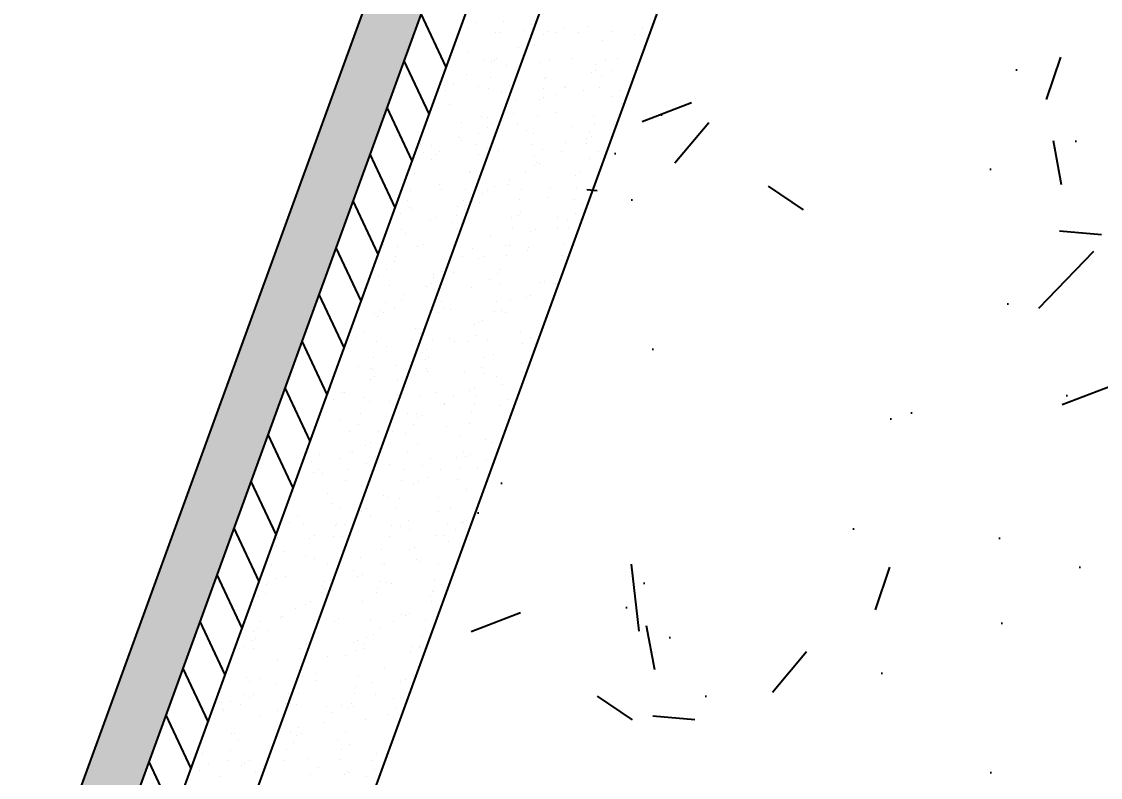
# Model space of a CAD drawing. Header units: millimetres. Extents: x 521005098 to 521837086, y 174609906 to 175681253.
# Drawn here: x 521826085.3 to 521826475, y 175362648 to 175362920.9 of the extents above; entities that cross this region are included whole.
import ezdxf

# ---------------------------------------------------------------- set-up
doc = ezdxf.new("R2010")
doc.units = ezdxf.units.MM
doc.header["$LTSCALE"] = 200
doc.layers.add('GT detail', color=3, linetype='Continuous')
doc.styles.add('GT1TO20', font='romans.shx', dxfattribs={"width": 0.95, "height": 40})

msp = doc.modelspace()

# ---------------------------------------------------------------- hatches: boundary and pattern name
at = {"layer": 'GT detail'}
h = msp.add_hatch(dxfattribs=at)
h.set_pattern_fill('AR-CONC', color=8, style=0)
h.set_pattern_definition([(50, (0, 0), (182.184668996, -15.93908554), [19.05, -209.55]), (355, (0, 0), (-35.242825976, 191.05664288), [15.24, -167.64]), (100.451, (15.18, -1.33), (146.942501666, 175.11668782), [16.19, -178.09]), (46.1842, (0, 50.8), (271.07904089, -42.04232793), [28.575, -314.325]), (96.6356, (22.6, 47.3), (237.40423447, 247.42555589), [24.285, -267.135]), (351.184, (0, 50.8), (237.40460581, 247.42511786), [22.86, -251.46]), (21, (25.4, 38.1), (151.614879835, -102.265518517), [19.05, -209.55]), (326, (25.4, 38.1), (61.80202835, 184.18796612), [15.24, -167.64]), (71.4514, (38.03, 29.58), (213.41649077, 81.922857716), [16.19, -178.09]), (37.5, (0, 0), (3.0886032506, 84.555038873), [0, -165.608, 0, -170.18, 0, -168.275]), (7.5, (0, 0), (66.81966251, 100.180574818), [0, -97.028, 0, -161.798, 0, -64.135]), (327.5, (-56.64, 0), (135.590595167, -5.728743993), [0, -63.5, 0, -198.12, 0, -262.89]), (317.5, (-82.04, 0), (148.129181386, 25.426491033), [0, -82.55, 0, -131.572, 0, -186.69])])
h.paths.add_polyline_path([(521825707.71703, 175361255.59341), (521826357.5553, 175363041.00939), (521826498.50919, 175362989.70637), (521826584.01423, 175363224.62952), (521826443.06033, 175363275.93255), (521826393.07008, 175363240.91862), (521826666.6862, 175363992.67272), (521826682.47443, 175363933.71738), (521826823.42833, 175363882.41436), (521826875.56902, 175364025.66972), (521826968.70061, 175363989.16624), (521825942.64018, 175361170.08837)])
h = msp.add_hatch(dxfattribs=at)
h.set_pattern_fill('ANGLE', color=8, scale=2, style=0)
h.set_pattern_definition([(70, (-1581.22, 575.517), (-13.12750591238, 4.77802140226), [10.16, -3.81]), (160, (-1581.22, 575.517), (-4.77802140226, -13.12750591238), [10.16, -3.81])])
h.paths.add_polyline_path([(521825613.74776, 175361289.79542), (521825632.54162, 175361282.95502), (521826308.40661, 175363139.87884), (521826397.04104, 175363107.61854), (521826403.88144, 175363126.41239), (521826296.45316, 175363165.51309)])

# ---------------------------------------------------------------- linework, layer by layer
for p, q in [((521825613.74776, 175361289.79542), (521826296.45316, 175363165.51309)), ((521825632.54162, 175361282.95502), (521826308.40661, 175363139.87884)), ((521825646.63701, 175361277.82472), (521826320.97094, 175363130.54196)), ((521825670.12932, 175361269.27422), (521826339.5116, 175363108.38691)), ((521825707.71703, 175361255.59341), (521826357.5553, 175363041.00939))]:
    msp.add_line(p, q, dxfattribs=at)
at = {"layer": 'GT detail', "color": 8}
for p, q in [((521826238.65902, 175362904.39182), (521826229.69393, 175362923.61752)), ((521826249.56662, 175362920.69844), (521826249.56662, 175362920.69844)), ((521826259.21733, 175362920.77026), (521826259.21733, 175362920.77026)), ((521826246.54395, 175362918.37906), (521826246.54395, 175362918.37906)), ((521826256.5643, 175362916.83403), (521826256.5643, 175362916.83403)), ((521826258.35146, 175362916.86459), (521826258.35146, 175362916.86459)), ((521826266.57929, 175362917.63587), (521826266.57929, 175362917.63587)), ((521826269.60197, 175362919.95525), (521826269.60197, 175362919.95525)), ((521826273.81454, 175362916.37258), (521826273.81454, 175362916.37258)), ((521826275.5043, 175362917.25221), (521826275.5043, 175362917.25221)), ((521826278.42471, 175362917.03503), (521826278.42471, 175362917.03503)), ((521826281.00363, 175362918.73913), (521826281.00363, 175362918.73913)), ((521826286.61464, 175362916.89267), (521826286.61464, 175362916.89267)), ((521826289.63731, 175362919.21206), (521826289.63731, 175362919.21206)), ((521826298.49795, 175362917.20546), (521826298.49795, 175362917.20546)), ((521826306.64998, 175362916.14948), (521826306.64998, 175362916.14948)), ((521826309.67266, 175362918.46886), (521826309.67266, 175362918.46886)), ((521826270.52541, 175362912.26341), (521826270.52541, 175362912.26341)), ((521826294.96474, 175362914.16852), (521826294.96474, 175362914.16852)), ((521826246.32668, 175362909.59524), (521826246.32668, 175362909.59524)), ((521826264.68986, 175362911.62257), (521826264.68986, 175362911.62257)), ((521826308.92586, 175362909.5979), (521826308.92586, 175362909.5979)), ((521826309.84471, 175362912.12293), (521826309.84471, 175362912.12293)), ((521826232.51616, 175362887.51446), (521826223.55107, 175362906.74015)), ((521826252.37271, 175362906.73478), (521826252.37271, 175362906.73478)), ((521826255.02446, 175362906.59108), (521826255.02446, 175362906.59108)), ((521826256.09196, 175362906.67265), (521826256.09196, 175362906.67265)), ((521826256.71422, 175362907.47071), (521826256.71422, 175362907.47071)), ((521826260.28779, 175362905.02463), (521826260.28779, 175362905.02463)), ((521826272.40806, 175362905.99158), (521826272.40806, 175362905.99158)), ((521826276.16521, 175362906.84308), (521826276.16521, 175362906.84308)), ((521826284.48653, 175362907.6928), (521826284.48653, 175362907.6928)), ((521826292.4434, 175362905.24839), (521826292.4434, 175362905.24839)), ((521826296.23845, 175362907.01352), (521826296.23845, 175362907.01352)), ((521826300.72003, 175362907.37292), (521826300.72003, 175362907.37292)), ((521826245.89978, 175362901.84107), (521826245.89978, 175362901.84107)), ((521826254.73956, 175362900.57236), (521826254.73956, 175362900.57236)), ((521826274.81281, 175362900.74279), (521826274.81281, 175362900.74279)), ((521826291.05463, 175362902.34143), (521826291.05463, 175362902.34143)), ((521826292.74438, 175362903.22106), (521826292.74438, 175362903.22106)), ((521826294.88605, 175362900.91323), (521826294.88605, 175362900.91323)), ((521826298.44764, 175362903.12218), (521826298.44764, 175362903.12218)), ((521826236.23438, 175362896.80958), (521826236.23438, 175362896.80958)), ((521826237.92413, 175362897.68921), (521826237.92413, 175362897.68921)), ((521826241.49108, 175362898.38501), (521826241.49108, 175362898.38501)), ((521826250.22202, 175362897.24079), (521826250.22202, 175362897.24079)), ((521826253.8737, 175362896.66669), (521826253.8737, 175362896.66669)), ((521826261.52642, 175362897.64181), (521826261.52642, 175362897.64181)), ((521826273.94694, 175362896.83712), (521826273.94694, 175362896.83712)), ((521826274.2489, 175362900.45401), (521826274.2489, 175362900.45401)), ((521826281.56177, 175362896.89862), (521826281.56177, 175362896.89862)), ((521826281.92995, 175362897.59142), (521826281.92995, 175362897.59142)), ((521826294.02018, 175362897.00756), (521826294.02018, 175362897.00756)), ((521826238.4684, 175362896.06562), (521826238.4684, 175362896.06562)), ((521826258.50375, 175362895.32243), (521826258.50375, 175362895.32243)), ((521826273.9543, 175362893.43957), (521826273.9543, 175362893.43957)), ((521826278.53909, 175362894.57924), (521826278.53909, 175362894.57924)), ((521826288.21002, 175362895.8834), (521826288.21002, 175362895.8834)), ((521826298.57444, 175362893.83604), (521826298.57444, 175362893.83604)), ((521826301.59711, 175362896.15543), (521826301.59711, 175362896.15543)), ((521826226.3733, 175362870.6371), (521826217.40822, 175362889.86279)), ((521826239.7438, 175362890.76508), (521826239.7438, 175362890.76508)), ((521826264.18313, 175362892.67018), (521826264.18313, 175362892.67018)), ((521826272.26454, 175362892.55993), (521826272.26454, 175362892.55993)), ((521826302.17113, 175362891.31278), (521826302.17113, 175362891.31278)), ((521826251.6142, 175362886.47474), (521826251.6142, 175362886.47474)), ((521826253.70491, 175362886.19446), (521826253.70491, 175362886.19446)), ((521826263.13986, 175362887.80993), (521826263.13986, 175362887.80993)), ((521826271.68744, 175362886.64518), (521826271.68744, 175362886.64518)), ((521826278.14425, 175362888.09956), (521826278.14425, 175362888.09956)), ((521826291.76069, 175362886.81561), (521826291.76069, 175362886.81561)), ((521826244.29717, 175362884.42134), (521826244.29717, 175362884.42134)), ((521826253.47446, 175362882.77844), (521826253.47446, 175362882.77844)), ((521826255.16422, 175362883.65807), (521826255.16422, 175362883.65807)), ((521826264.33251, 175362883.67815), (521826264.33251, 175362883.67815)), ((521826267.66603, 175362881.62385), (521826267.66603, 175362881.62385)), ((521826284.36786, 175362882.93495), (521826284.36786, 175362882.93495)), ((521826292.10536, 175362883.52895), (521826292.10536, 175362883.52895)), ((521826299.17003, 175362883.56028), (521826299.17003, 175362883.56028)), ((521826230.18855, 175362880.20402), (521826230.18855, 175362880.20402)), ((521826243.46729, 175362878.95567), (521826243.46729, 175362878.95567)), ((521826244.34978, 175362878.02843), (521826244.34978, 175362878.02843)), ((521826250.26179, 175362880.37445), (521826250.26179, 175362880.37445)), ((521826270.33504, 175362880.54489), (521826270.33504, 175362880.54489)), ((521826289.50463, 175362878.52879), (521826289.50463, 175362878.52879)), ((521826290.40828, 175362880.71532), (521826290.40828, 175362880.71532)), ((521826291.19438, 175362879.40842), (521826291.19438, 175362879.40842)), ((521826229.32268, 175362876.29835), (521826229.32268, 175362876.29835)), ((521826230.39286, 175362873.75219), (521826230.39286, 175362873.75219)), ((521826233.41553, 175362876.07157), (521826233.41553, 175362876.07157)), ((521826236.37413, 175362873.87657), (521826236.37413, 175362873.87657)), ((521826249.39593, 175362876.46878), (521826249.39593, 175362876.46878)), ((521826253.45088, 175362875.32837), (521826253.45088, 175362875.32837)), ((521826257.4284, 175362874.38506), (521826257.4284, 175362874.38506)), ((521826269.46917, 175362876.63922), (521826269.46917, 175362876.63922)), ((521826273.48622, 175362874.58518), (521826273.48622, 175362874.58518)), ((521826280.37995, 175362873.77878), (521826280.37995, 175362873.77878)), ((521826281.62714, 175362877.05323), (521826281.62714, 175362877.05323)), ((521826289.54242, 175362876.80965), (521826289.54242, 175362876.80965)), ((521826293.52157, 175362873.84199), (521826293.52157, 175362873.84199)), ((521826220.23045, 175362853.75974), (521826211.26536, 175362872.98543)), ((521826233.40152, 175362871.17184), (521826233.40152, 175362871.17184)), ((521826234.68438, 175362872.99694), (521826234.68438, 175362872.99694)), ((521826250.4282, 175362873.00899), (521826250.4282, 175362873.00899)), ((521826270.46355, 175362872.2658), (521826270.46355, 175362872.2658)), ((521826271.38952, 175362869.81445), (521826271.38952, 175362869.81445)), ((521826272.4043, 175362869.62693), (521826272.4043, 175362869.62693)), ((521826290.49889, 175362871.52261), (521826290.49889, 175362871.52261)), ((521826295.58825, 175362872.48262), (521826295.58825, 175362872.48262)), ((521826225.5597, 175362868.24693), (521826225.5597, 175362868.24693)), ((521826227.06318, 175362866.1064), (521826227.06318, 175362866.1064)), ((521826247.13643, 175362866.27684), (521826247.13643, 175362866.27684)), ((521826247.36263, 175362866.60123), (521826247.36263, 175362866.60123)), ((521826267.20967, 175362866.44727), (521826267.20967, 175362866.44727)), ((521826270.71454, 175362868.74729), (521826270.71454, 175362868.74729)), ((521826287.28292, 175362866.61771), (521826287.28292, 175362866.61771)), ((521826236.22162, 175362862.1079), (521826236.22162, 175362862.1079)), ((521826261.32375, 175362862.03061), (521826261.32375, 175362862.03061)), ((521826261.58986, 175362863.99729), (521826261.58986, 175362863.99729)), ((521826285.35063, 175362865.24383), (521826285.35063, 175362865.24383)), ((521826225.71078, 175362860.00611), (521826225.71078, 175362860.00611)), ((521826236.88442, 175362860.12551), (521826236.88442, 175362860.12551)), ((521826245.78403, 175362860.17655), (521826245.78403, 175362860.17655)), ((521826251.92446, 175362858.9658), (521826251.92446, 175362858.9658)), ((521826253.61422, 175362859.84543), (521826253.61422, 175362859.84543)), ((521826256.25697, 175362861.36471), (521826256.25697, 175362861.36471)), ((521826265.85727, 175362860.34698), (521826265.85727, 175362860.34698)), ((521826276.29231, 175362860.62152), (521826276.29231, 175362860.62152)), ((521826285.93052, 175362860.51742), (521826285.93052, 175362860.51742)), ((521826214.08759, 175362836.88238), (521826205.1225, 175362856.10807)), ((521826224.84492, 175362856.10044), (521826224.84492, 175362856.10044)), ((521826242.79978, 175362854.21579), (521826242.79978, 175362854.21579)), ((521826244.91816, 175362856.27088), (521826244.91816, 175362856.27088)), ((521826250.84553, 175362855.55489), (521826250.84553, 175362855.55489)), ((521826264.9914, 175362856.44131), (521826264.9914, 175362856.44131)), ((521826275.28486, 175362857.46), (521826275.28486, 175362857.46)), ((521826285.06465, 175362856.61175), (521826285.06465, 175362856.61175)), ((521826287.95463, 175362854.71615), (521826287.95463, 175362854.71615)), ((521826289.64438, 175362855.59578), (521826289.64438, 175362855.59578)), ((521826222.31731, 175362851.43875), (521826222.31731, 175362851.43875)), ((521826225.33999, 175362853.75813), (521826225.33999, 175362853.75813)), ((521826226.64679, 175362852.88672), (521826226.64679, 175362852.88672)), ((521826234.82413, 175362850.06393), (521826234.82413, 175362850.06393)), ((521826242.35266, 175362850.69556), (521826242.35266, 175362850.69556)), ((521826245.37533, 175362853.01494), (521826245.37533, 175362853.01494)), ((521826262.388, 175362849.95236), (521826262.388, 175362849.95236)), ((521826264.80664, 175362850.98428), (521826264.80664, 175362850.98428)), ((521826265.41068, 175362852.27174), (521826265.41068, 175362852.27174)), ((521826278.82995, 175362849.96614), (521826278.82995, 175362849.96614)), ((521826285.44602, 175362851.52855), (521826285.44602, 175362851.52855)), ((521826233.13438, 175362849.1843), (521826233.13438, 175362849.1843)), ((521826240.60791, 175362848.31611), (521826240.60791, 175362848.31611)), ((521826242.65866, 175362846.07893), (521826242.65866, 175362846.07893)), ((521826262.7319, 175362846.24937), (521826262.7319, 175362846.24937)), ((521826278.76775, 175362846.41367), (521826278.76775, 175362846.41367)), ((521826282.42335, 175362849.20917), (521826282.42335, 175362849.20917)), ((521826282.80515, 175362846.4198), (521826282.80515, 175362846.4198)), ((521826222.58542, 175362845.9085), (521826222.58542, 175362845.9085)), ((521826224.0097, 175362844.43429), (521826224.0097, 175362844.43429)), ((521826254.56902, 175362843.74549), (521826254.56902, 175362843.74549)), ((521826269.16455, 175362844.93465), (521826269.16455, 175362844.93465)), ((521826270.8543, 175362845.81429), (521826270.8543, 175362845.81429)), ((521826207.94473, 175362820.00502), (521826198.97965, 175362839.23071)), ((521826216.03405, 175362840.28243), (521826216.03405, 175362840.28243)), ((521826221.23301, 175362839.80821), (521826221.23301, 175362839.80821)), ((521826228.14608, 175362839.79447), (521826228.14608, 175362839.79447)), ((521826230.54213, 175362840.53227), (521826230.54213, 175362840.53227)), ((521826241.30626, 175362839.97864), (521826241.30626, 175362839.97864)), ((521826248.18142, 175362839.05127), (521826248.18142, 175362839.05127)), ((521826260.03987, 175362840.18465), (521826260.03987, 175362840.18465)), ((521826261.3795, 175362840.14908), (521826261.3795, 175362840.14908)), ((521826268.21677, 175362838.30808), (521826268.21677, 175362838.30808)), ((521826268.53013, 175362839.17488), (521826268.53013, 175362839.17488)), ((521826281.45275, 175362840.31951), (521826281.45275, 175362840.31951)), ((521826220.36715, 175362835.90254), (521826220.36715, 175362835.90254)), ((521826240.44039, 175362836.07297), (521826240.44039, 175362836.07297)), ((521826244.50325, 175362835.96166), (521826244.50325, 175362835.96166)), ((521826250.37446, 175362835.15316), (521826250.37446, 175362835.15316)), ((521826252.06422, 175362836.03279), (521826252.06422, 175362836.03279)), ((521826260.51364, 175362836.24341), (521826260.51364, 175362836.24341)), ((521826280.58688, 175362836.41384), (521826280.58688, 175362836.41384)), ((521826217.26445, 175362831.44469), (521826217.26445, 175362831.44469)), ((521826220.06392, 175362834.05656), (521826220.06392, 175362834.05656)), ((521826237.29979, 175362830.7015), (521826237.29979, 175362830.7015)), ((521826258.46436, 175362831.39104), (521826258.46436, 175362831.39104)), ((521826214.24177, 175362829.12531), (521826214.24177, 175362829.12531)), ((521826234.02503, 175362829.48594), (521826234.02503, 175362829.48594)), ((521826234.27711, 175362828.38212), (521826234.27711, 175362828.38212)), ((521826241.24978, 175362830.40315), (521826241.24978, 175362830.40315)), ((521826254.31246, 175362827.63893), (521826254.31246, 175362827.63893)), ((521826257.33513, 175362829.95831), (521826257.33513, 175362829.95831)), ((521826272.42547, 175362826.82043), (521826272.42547, 175362826.82043)), ((521826274.3478, 175362826.89573), (521826274.3478, 175362826.89573)), ((521826277.37048, 175362829.21511), (521826277.37048, 175362829.21511)), ((521826218.10765, 175362825.71059), (521826218.10765, 175362825.71059)), ((521826231.58438, 175362825.37166), (521826231.58438, 175362825.37166)), ((521826233.27414, 175362826.25129), (521826233.27414, 175362826.25129)), ((521826238.18089, 175362825.88103), (521826238.18089, 175362825.88103)), ((521826247.98614, 175362824.91533), (521826247.98614, 175362824.91533)), ((521826258.25414, 175362826.05146), (521826258.25414, 175362826.05146)), ((521826277.27995, 175362826.1535), (521826277.27995, 175362826.1535)), ((521826278.32738, 175362826.2219), (521826278.32738, 175362826.2219)), ((521826201.80188, 175362803.12766), (521826192.83679, 175362822.35335)), ((521826216.75525, 175362819.61031), (521826216.75525, 175362819.61031)), ((521826222.4597, 175362820.62165), (521826222.4597, 175362820.62165)), ((521826223.78741, 175362822.24716), (521826223.78741, 175362822.24716)), ((521826236.82849, 175362819.78074), (521826236.82849, 175362819.78074)), ((521826256.90174, 175362819.95117), (521826256.90174, 175362819.95117)), ((521826261.94726, 175362820.34471), (521826261.94726, 175362820.34471)), ((521826267.61455, 175362821.12201), (521826267.61455, 175362821.12201)), ((521826269.3043, 175362822.00164), (521826269.3043, 175362822.00164)), ((521826276.97498, 175362820.12161), (521826276.97498, 175362820.12161)), ((521826212.7943, 175362815.59016), (521826212.7943, 175362815.59016)), ((521826214.48405, 175362816.46979), (521826214.48405, 175362816.46979)), ((521826215.88938, 175362815.70463), (521826215.88938, 175362815.70463)), ((521826220.07054, 175362817.48103), (521826220.07054, 175362817.48103)), ((521826235.96262, 175362815.87507), (521826235.96262, 175362815.87507)), ((521826237.74852, 175362817.67654), (521826237.74852, 175362817.67654)), ((521826240.10588, 175362816.73783), (521826240.10588, 175362816.73783)), ((521826256.03587, 175362816.0455), (521826256.03587, 175362816.0455)), ((521826258.48987, 175362816.37201), (521826258.48987, 175362816.37201)), ((521826260.14122, 175362815.99464), (521826260.14122, 175362815.99464)), ((521826213.72164, 175362814.46332), (521826213.72164, 175362814.46332)), ((521826248.82446, 175362811.34052), (521826248.82446, 175362811.34052)), ((521826250.51422, 175362812.22015), (521826250.51422, 175362812.22015)), ((521826251.70963, 175362813.10593), (521826251.70963, 175362813.10593)), ((521826209.1889, 175362809.13126), (521826209.1889, 175362809.13126)), ((521826227.68275, 175362809.89271), (521826227.68275, 175362809.89271)), ((521826229.22425, 175362808.38806), (521826229.22425, 175362808.38806)), ((521826249.25959, 175362807.64487), (521826249.25959, 175362807.64487)), ((521826265.67075, 175362808.53531), (521826265.67075, 175362808.53531)), ((521826195.65902, 175362786.2503), (521826186.69393, 175362805.47599)), ((521826206.16622, 175362806.81188), (521826206.16622, 175362806.81188)), ((521826213.62988, 175362805.51269), (521826213.62988, 175362805.51269)), ((521826217.20453, 175362803.41699), (521826217.20453, 175362803.41699)), ((521826226.20157, 175362806.06868), (521826226.20157, 175362806.06868)), ((521826233.70312, 175362805.68312), (521826233.70312, 175362805.68312)), ((521826239.69978, 175362806.59051), (521826239.69978, 175362806.59051)), ((521826241.64386, 175362805.32209), (521826241.64386, 175362805.32209)), ((521826246.23691, 175362805.32549), (521826246.23691, 175362805.32549)), ((521826253.77637, 175362805.85356), (521826253.77637, 175362805.85356)), ((521826266.27226, 175362804.5823), (521826266.27226, 175362804.5823)), ((521826269.29493, 175362806.90168), (521826269.29493, 175362806.90168)), ((521826212.27748, 175362799.4124), (521826212.27748, 175362799.4124)), ((521826230.03438, 175362801.55902), (521826230.03438, 175362801.55902)), ((521826231.72414, 175362802.43865), (521826231.72414, 175362802.43865)), ((521826232.35072, 175362799.58283), (521826232.35072, 175362799.58283)), ((521826252.42397, 175362799.75327), (521826252.42397, 175362799.75327)), ((521826255.60498, 175362800.75148), (521826255.60498, 175362800.75148)), ((521826206.96691, 175362796.1782), (521826206.96691, 175362796.1782)), ((521826211.41161, 175362795.50673), (521826211.41161, 175362795.50673)), ((521826220.9097, 175362796.80901), (521826220.9097, 175362796.80901)), ((521826231.16564, 175362798.84638), (521826231.16564, 175362798.84638)), ((521826231.48486, 175362795.67716), (521826231.48486, 175362795.67716)), ((521826251.5581, 175362795.8476), (521826251.5581, 175362795.8476)), ((521826266.06455, 175362797.30937), (521826266.06455, 175362797.30937)), ((521826267.7543, 175362798.189), (521826267.7543, 175362798.189)), ((521826211.2443, 175362791.77752), (521826211.2443, 175362791.77752)), ((521826211.99499, 175362795.16759), (521826211.99499, 175362795.16759)), ((521826212.93405, 175362792.65715), (521826212.93405, 175362792.65715)), ((521826220.92802, 175362791.60759), (521826220.92802, 175362791.60759)), ((521826232.03034, 175362794.4244), (521826232.03034, 175362794.4244)), ((521826245.12676, 175362794.27576), (521826245.12676, 175362794.27576)), ((521826252.06568, 175362793.6812), (521826252.06568, 175362793.6812)), ((521826256.93987, 175362792.55936), (521826256.93987, 175362792.55936)), ((521826189.51616, 175362769.37294), (521826180.55107, 175362788.59863)), ((521826196.90114, 175362788.39437), (521826196.90114, 175362788.39437)), ((521826248.96422, 175362788.40751), (521826248.96422, 175362788.40751)), ((521826259.08787, 175362789.70515), (521826259.08787, 175362789.70515)), ((521826198.09068, 175362784.49844), (521826198.09068, 175362784.49844)), ((521826201.11336, 175362786.81782), (521826201.11336, 175362786.81782)), ((521826202.11962, 175362787.02751), (521826202.11962, 175362787.02751)), ((521826209.15211, 175362785.31478), (521826209.15211, 175362785.31478)), ((521826210.86225, 175362783.82375), (521826210.86225, 175362783.82375)), ((521826218.12603, 175362783.75525), (521826218.12603, 175362783.75525)), ((521826221.1487, 175362786.07463), (521826221.1487, 175362786.07463)), ((521826229.22536, 175362785.48522), (521826229.22536, 175362785.48522)), ((521826234.88913, 175362787.03698), (521826234.88913, 175362787.03698)), ((521826241.18405, 175362785.33143), (521826241.18405, 175362785.33143)), ((521826247.27446, 175362787.52787), (521826247.27446, 175362787.52787)), ((521826249.2986, 175362785.65565), (521826249.2986, 175362785.65565)), ((521826261.21939, 175362784.58824), (521826261.21939, 175362784.58824)), ((521826238.14978, 175362782.77787), (521826238.14978, 175362782.77787)), ((521826238.16137, 175362783.01205), (521826238.16137, 175362783.01205)), ((521826248.85025, 175362782.46636), (521826248.85025, 175362782.46636)), ((521826258.19671, 175362782.26886), (521826258.19671, 175362782.26886)), ((521826200.38403, 175362777.34804), (521826200.38403, 175362777.34804)), ((521826207.79971, 175362779.2145), (521826207.79971, 175362779.2145)), ((521826224.82336, 175362779.25314), (521826224.82336, 175362779.25314)), ((521826227.87296, 175362779.38493), (521826227.87296, 175362779.38493)), ((521826228.48438, 175362777.74638), (521826228.48438, 175362777.74638)), ((521826230.17414, 175362778.62601), (521826230.17414, 175362778.62601)), ((521826247.9462, 175362779.55536), (521826247.9462, 175362779.55536)), ((521826203.91945, 175362772.85415), (521826203.91945, 175362772.85415)), ((521826206.93384, 175362775.30882), (521826206.93384, 175362775.30882)), ((521826214.34515, 175362772.77742), (521826214.34515, 175362772.77742)), ((521826219.3597, 175362772.99637), (521826219.3597, 175362772.99637)), ((521826223.95479, 175362772.11096), (521826223.95479, 175362772.11096)), ((521826227.00709, 175362775.47926), (521826227.00709, 175362775.47926)), ((521826238.78448, 175362774.68253), (521826238.78448, 175362774.68253)), ((521826247.08033, 175362775.64969), (521826247.08033, 175362775.64969)), ((521826183.3733, 175362752.49558), (521826174.40822, 175362771.72127)), ((521826190.14641, 175362770.10925), (521826190.14641, 175362770.10925)), ((521826211.38405, 175362768.84451), (521826211.38405, 175362768.84451)), ((521826228.30626, 175362768.20681), (521826228.30626, 175362768.20681)), ((521826243.99014, 175362771.36777), (521826243.99014, 175362771.36777)), ((521826252.74559, 175362770.11191), (521826252.74559, 175362770.11191)), ((521826255.38987, 175362768.74672), (521826255.38987, 175362768.74672)), ((521826193.03781, 175362764.50438), (521826193.03781, 175362764.50438)), ((521826204.10752, 175362765.53864), (521826204.10752, 175362765.53864)), ((521826204.67434, 175362765.11688), (521826204.67434, 175362765.11688)), ((521826209.6943, 175362767.96488), (521826209.6943, 175362767.96488)), ((521826224.74759, 175362765.28731), (521826224.74759, 175362765.28731)), ((521826244.82083, 175362765.45775), (521826244.82083, 175362765.45775)), ((521826247.41422, 175362764.59487), (521826247.41422, 175362764.59487)), ((521826190.01514, 175362762.185), (521826190.01514, 175362762.185)), ((521826200.56962, 175362763.21487), (521826200.56962, 175362763.21487)), ((521826210.05048, 175362761.44181), (521826210.05048, 175362761.44181)), ((521826213.07316, 175362763.76119), (521826213.07316, 175362763.76119)), ((521826218.06863, 175362760.96802), (521826218.06863, 175362760.96802)), ((521826230.08583, 175362760.69861), (521826230.08583, 175362760.69861)), ((521826233.1085, 175362763.018), (521826233.1085, 175362763.018)), ((521826242.26737, 175362763.6362), (521826242.26737, 175362763.6362)), ((521826245.72446, 175362763.71523), (521826245.72446, 175362763.71523)), ((521826253.14385, 175362762.2748), (521826253.14385, 175362762.2748)), ((521826190.90422, 175362758.18338), (521826190.90422, 175362758.18338)), ((521826192.59397, 175362759.06301), (521826192.59397, 175362759.06301)), ((521826194.04175, 175362757.7548), (521826194.04175, 175362757.7548)), ((521826203.32194, 175362759.01659), (521826203.32194, 175362759.01659)), ((521826223.39519, 175362759.18703), (521826223.39519, 175362759.18703)), ((521826232.02975, 175362756.39741), (521826232.02975, 175362756.39741)), ((521826236.59978, 175362758.96523), (521826236.59978, 175362758.96523)), ((521826243.46843, 175362759.35746), (521826243.46843, 175362759.35746)), ((521826250.12117, 175362759.95542), (521826250.12117, 175362759.95542)), ((521826177.23045, 175362735.61822), (521826168.26536, 175362754.84391)), ((521826202.45608, 175362755.11092), (521826202.45608, 175362755.11092)), ((521826208.00286, 175362753.18419), (521826208.00286, 175362753.18419)), ((521826222.52932, 175362755.28135), (521826222.52932, 175362755.28135)), ((521826226.93438, 175362753.93374), (521826226.93438, 175362753.93374)), ((521826228.62414, 175362754.81337), (521826228.62414, 175362754.81337)), ((521826242.60257, 175362755.45179), (521826242.60257, 175362755.45179)), ((521826183.56353, 175362751.27909), (521826183.56353, 175362751.27909)), ((521826195.8439, 175362750.54072), (521826195.8439, 175362750.54072)), ((521826215.87925, 175362749.79752), (521826215.87925, 175362749.79752)), ((521826217.8097, 175362749.18373), (521826217.8097, 175362749.18373)), ((521826221.96398, 175362748.61357), (521826221.96398, 175362748.61357)), ((521826235.91459, 175362749.05433), (521826235.91459, 175362749.05433)), ((521826245.99086, 175362751.82679), (521826245.99086, 175362751.82679)), ((521826197.52465, 175362746.70847), (521826197.52465, 175362746.70847)), ((521826200.19658, 175362744.91897), (521826200.19658, 175362744.91897)), ((521826209.83405, 175362745.03187), (521826209.83405, 175362745.03187)), ((521826220.26982, 175362745.08941), (521826220.26982, 175362745.08941)), ((521826240.34307, 175362745.25984), (521826240.34307, 175362745.25984)), ((521826184.96227, 175362742.19095), (521826184.96227, 175362742.19095)), ((521826204.99761, 175362741.44775), (521826204.99761, 175362741.44775)), ((521826208.1443, 175362744.15224), (521826208.1443, 175362744.15224)), ((521826211.48576, 175362742.13786), (521826211.48576, 175362742.13786)), ((521826235.92509, 175362744.04296), (521826235.92509, 175362744.04296)), ((521826245.86422, 175362740.78223), (521826245.86422, 175362740.78223)), ((521826171.08759, 175362718.74085), (521826162.1225, 175362737.96655)), ((521826178.77093, 175362738.64825), (521826178.77093, 175362738.64825)), ((521826181.93959, 175362739.87156), (521826181.93959, 175362739.87156)), ((521826187.28702, 175362739.46969), (521826187.28702, 175362739.46969)), ((521826198.84418, 175362738.81869), (521826198.84418, 175362738.81869)), ((521826199.01962, 175362739.40223), (521826199.01962, 175362739.40223)), ((521826201.97494, 175362739.12837), (521826201.97494, 175362739.12837)), ((521826218.91742, 175362738.98912), (521826218.91742, 175362738.98912)), ((521826222.01028, 175362738.38518), (521826222.01028, 175362738.38518)), ((521826225.03296, 175362740.70456), (521826225.03296, 175362740.70456)), ((521826225.44687, 175362737.56724), (521826225.44687, 175362737.56724)), ((521826238.99067, 175362739.15956), (521826238.99067, 175362739.15956)), ((521826242.04563, 175362737.64198), (521826242.04563, 175362737.64198)), ((521826244.17447, 175362739.90259), (521826244.17447, 175362739.90259)), ((521826245.0683, 175362739.96136), (521826245.0683, 175362739.96136)), ((521826177.90506, 175362734.74258), (521826177.90506, 175362734.74258)), ((521826189.35422, 175362734.37074), (521826189.35422, 175362734.37074)), ((521826191.04397, 175362735.25037), (521826191.04397, 175362735.25037)), ((521826197.97831, 175362734.91301), (521826197.97831, 175362734.91301)), ((521826201.24814, 175362734.89907), (521826201.24814, 175362734.89907)), ((521826218.05155, 175362735.08345), (521826218.05155, 175362735.08345)), ((521826235.04978, 175362735.15259), (521826235.04978, 175362735.15259)), ((521826238.1248, 175362735.25388), (521826238.1248, 175362735.25388)), ((521826239.40799, 175362732.99663), (521826239.40799, 175362732.99663)), ((521826177.22125, 175362731.68585), (521826177.22125, 175362731.68585)), ((521826180.22954, 175362729.62073), (521826180.22954, 175362729.62073)), ((521826215.20925, 175362730.32846), (521826215.20925, 175362730.32846)), ((521826225.38438, 175362730.1211), (521826225.38438, 175362730.1211)), ((521826227.07414, 175362731.00073), (521826227.07414, 175362731.00073)), ((521826187.76836, 175362728.22728), (521826187.76836, 175362728.22728)), ((521826191.18237, 175362727.11524), (521826191.18237, 175362727.11524)), ((521826207.8037, 175362727.48409), (521826207.8037, 175362727.48409)), ((521826216.2597, 175362725.37109), (521826216.2597, 175362725.37109)), ((521826227.83905, 175362726.74089), (521826227.83905, 175362726.74089)), ((521826229.17036, 175362725.75784), (521826229.17036, 175362725.75784)), ((521826175.64556, 175362724.55063), (521826175.64556, 175362724.55063)), ((521826195.71881, 175362724.72107), (521826195.71881, 175362724.72107)), ((521826205.14348, 175362722.54462), (521826205.14348, 175362722.54462)), ((521826215.79205, 175362724.8915), (521826215.79205, 175362724.8915)), ((521826235.8653, 175362725.06194), (521826235.8653, 175362725.06194)), ((521826164.94473, 175362701.86349), (521826155.97965, 175362721.08919)), ((521826173.86405, 175362717.55813), (521826173.86405, 175362717.55813)), ((521826174.29316, 175362718.45035), (521826174.29316, 175362718.45035)), ((521826176.88672, 175362719.87751), (521826176.88672, 175362719.87751)), ((521826180.70415, 175362720.63952), (521826180.70415, 175362720.63952)), ((521826194.36641, 175362718.62078), (521826194.36641, 175362718.62078)), ((521826196.92207, 175362719.13431), (521826196.92207, 175362719.13431)), ((521826206.5943, 175362720.3396), (521826206.5943, 175362720.3396)), ((521826208.28406, 175362721.21923), (521826208.28406, 175362721.21923)), ((521826214.43965, 175362718.79122), (521826214.43965, 175362718.79122)), ((521826216.95741, 175362718.39112), (521826216.95741, 175362718.39112)), ((521826219.10459, 175362717.97401), (521826219.10459, 175362717.97401)), ((521826234.5129, 175362718.96165), (521826234.5129, 175362718.96165)), ((521826236.99276, 175362717.64793), (521826236.99276, 175362717.64793)), ((521826173.4273, 175362714.54467), (521826173.4273, 175362714.54467)), ((521826193.50054, 175362714.71511), (521826193.50054, 175362714.71511)), ((521826193.89939, 175362716.81493), (521826193.89939, 175362716.81493)), ((521826194.66526, 175362716.0689), (521826194.66526, 175362716.0689)), ((521826197.46962, 175362715.58959), (521826197.46962, 175362715.58959)), ((521826213.57379, 175362714.88554), (521826213.57379, 175362714.88554)), ((521826213.93474, 175362716.07174), (521826213.93474, 175362716.07174)), ((521826233.64703, 175362715.05598), (521826233.64703, 175362715.05598)), ((521826233.97008, 175362715.32855), (521826233.97008, 175362715.32855)), ((521826170.46652, 175362713.40073), (521826170.46652, 175362713.40073)), ((521826187.80422, 175362710.5581), (521826187.80422, 175362710.5581)), ((521826189.49397, 175362711.43773), (521826189.49397, 175362711.43773)), ((521826208.62637, 175362711.49829), (521826208.62637, 175362711.49829)), ((521826233.06571, 175362713.40339), (521826233.06571, 175362713.40339)), ((521826233.49979, 175362711.33995), (521826233.49979, 175362711.33995)), ((521826178.67954, 175362705.80809), (521826178.67954, 175362705.80809)), ((521826179.69281, 175362705.91384), (521826179.69281, 175362705.91384)), ((521826184.42764, 175362708.83012), (521826184.42764, 175362708.83012)), ((521826222.58749, 175362706.92768), (521826222.58749, 175362706.92768)), ((521826223.83438, 175362706.30846), (521826223.83438, 175362706.30846)), ((521826225.52414, 175362707.18809), (521826225.52414, 175362707.18809)), ((521826158.80188, 175362684.98613), (521826149.83679, 175362704.21182)), ((521826171.1678, 175362704.35273), (521826171.1678, 175362704.35273)), ((521826191.24104, 175362704.52316), (521826191.24104, 175362704.52316)), ((521826198.38875, 175362704.2595), (521826198.38875, 175362704.2595)), ((521826199.72816, 175362705.17065), (521826199.72816, 175362705.17065)), ((521826211.31429, 175362704.6936), (521826211.31429, 175362704.6936)), ((521826219.7635, 175362704.42746), (521826219.7635, 175362704.42746)), ((521826231.38753, 175362704.86403), (521826231.38753, 175362704.86403)), ((521826169.01413, 175362700.7766), (521826169.01413, 175362700.7766)), ((521826169.8154, 175362698.25244), (521826169.8154, 175362698.25244)), ((521826170.70389, 175362701.65623), (521826170.70389, 175362701.65623)), ((521826174.36187, 175362701.04628), (521826174.36187, 175362701.04628)), ((521826189.88864, 175362698.42288), (521826189.88864, 175362698.42288)), ((521826209.96188, 175362698.59331), (521826209.96188, 175362698.59331)), ((521826212.34986, 175362699.68889), (521826212.34986, 175362699.68889)), ((521826214.7097, 175362701.55845), (521826214.7097, 175362701.55845)), ((521826230.03513, 175362698.76375), (521826230.03513, 175362698.76375)), ((521826163.88365, 175362694.57057), (521826163.88365, 175362694.57057)), ((521826165.7885, 175362695.24469), (521826165.7885, 175362695.24469)), ((521826168.81118, 175362697.56407), (521826168.81118, 175362697.56407)), ((521826168.94953, 175362694.34677), (521826168.94953, 175362694.34677)), ((521826185.82385, 175362694.5015), (521826185.82385, 175362694.5015)), ((521826188.32298, 175362696.47567), (521826188.32298, 175362696.47567)), ((521826188.84652, 175362696.82088), (521826188.84652, 175362696.82088)), ((521826189.02277, 175362694.5172), (521826189.02277, 175362694.5172)), ((521826205.0443, 175362696.52696), (521826205.0443, 175362696.52696)), ((521826206.73406, 175362697.40659), (521826206.73406, 175362697.40659)), ((521826208.88187, 175362696.07768), (521826208.88187, 175362696.07768)), ((521826209.09602, 175362694.68764), (521826209.09602, 175362694.68764)), ((521826226.31098, 175362695.11828), (521826226.31098, 175362695.11828)), ((521826228.91721, 175362695.33449), (521826228.91721, 175362695.33449)), ((521826229.16926, 175362694.85807), (521826229.16926, 175362694.85807)), ((521826195.91962, 175362691.77695), (521826195.91962, 175362691.77695)), ((521826202.28409, 175362691.90506), (521826202.28409, 175362691.90506)), ((521826205.85919, 175362693.7583), (521826205.85919, 175362693.7583)), ((521826225.89454, 175362693.01511), (521826225.89454, 175362693.01511)), ((521826152.65902, 175362668.10877), (521826143.69393, 175362687.33446)), ((521826177.84476, 175362689.99995), (521826177.84476, 175362689.99995)), ((521826186.25422, 175362686.74546), (521826186.25422, 175362686.74546)), ((521826187.94397, 175362687.62509), (521826187.94397, 175362687.62509)), ((521826216.24521, 175362687.33444), (521826216.24521, 175362687.33444)), ((521826166.69003, 175362684.15483), (521826166.69003, 175362684.15483)), ((521826167.60714, 175362682.76117), (521826167.60714, 175362682.76117)), ((521826171.61727, 175362683.60041), (521826171.61727, 175362683.60041)), ((521826186.76327, 175362684.32526), (521826186.76327, 175362684.32526)), ((521826191.65261, 175362682.85721), (521826191.65261, 175362682.85721)), ((521826191.80587, 175362685.42934), (521826191.80587, 175362685.42934)), ((521826206.83652, 175362684.49569), (521826206.83652, 175362684.49569)), ((521826222.28438, 175362682.49582), (521826222.28438, 175362682.49582)), ((521826223.97414, 175362683.37545), (521826223.97414, 175362683.37545)), ((521826226.90976, 175362684.66613), (521826226.90976, 175362684.66613)), ((521826177.12954, 175362681.99545), (521826177.12954, 175362681.99545)), ((521826205.76699, 175362680.85872), (521826205.76699, 175362680.85872)), ((521826211.68796, 175362682.11402), (521826211.68796, 175362682.11402)), ((521826225.55736, 175362678.56584), (521826225.55736, 175362678.56584)), ((521826157.54137, 175362674.97733), (521826157.54137, 175362674.97733)), ((521826160.73563, 175362675.25063), (521826160.73563, 175362675.25063)), ((521826165.33763, 175362678.05454), (521826165.33763, 175362678.05454)), ((521826167.46413, 175362676.96396), (521826167.46413, 175362676.96396)), ((521826169.15389, 175362677.84359), (521826169.15389, 175362677.84359)), ((521826181.56825, 175362678.19055), (521826181.56825, 175362678.19055)), ((521826185.41087, 175362678.22497), (521826185.41087, 175362678.22497)), ((521826205.48412, 175362678.39541), (521826205.48412, 175362678.39541)), ((521826213.1597, 175362677.74581), (521826213.1597, 175362677.74581)), ((521826219.7281, 175362676.28811), (521826219.7281, 175362676.28811)), ((521826157.71296, 175362672.93125), (521826157.71296, 175362672.93125)), ((521826158.33945, 175362672.21395), (521826158.33945, 175362672.21395)), ((521826164.47176, 175362674.14887), (521826164.47176, 175362674.14887)), ((521826177.7483, 175362672.18806), (521826177.7483, 175362672.18806)), ((521826180.77098, 175362674.50744), (521826180.77098, 175362674.50744)), ((521826184.54501, 175362674.3193), (521826184.54501, 175362674.3193)), ((521826195.52936, 175362673.61994), (521826195.52936, 175362673.61994)), ((521826197.78365, 175362671.44487), (521826197.78365, 175362671.44487)), ((521826200.80632, 175362673.76425), (521826200.80632, 175362673.76425)), ((521826203.4943, 175362672.71432), (521826203.4943, 175362672.71432)), ((521826204.61825, 175362674.48973), (521826204.61825, 175362674.48973)), ((521826205.18406, 175362673.59395), (521826205.18406, 175362673.59395)), ((521826217.81899, 175362670.70167), (521826217.81899, 175362670.70167)), ((521826220.84167, 175362673.02105), (521826220.84167, 175362673.02105)), ((521826146.51616, 175362651.23141), (521826137.55108, 175362670.4571)), ((521826171.50248, 175362670.40672), (521826171.50248, 175362670.40672)), ((521826194.36962, 175362667.96431), (521826194.36962, 175362667.96431)), ((521826209.49048, 175362669.04932), (521826209.49048, 175362669.04932)), ((521826161.02426, 175362663.931), (521826161.02426, 175362663.931)), ((521826162.21226, 175362663.95692), (521826162.21226, 175362663.95692)), ((521826182.28551, 175362664.12736), (521826182.28551, 175362664.12736)), ((521826184.70422, 175362662.93282), (521826184.70422, 175362662.93282)), ((521826185.46359, 175362665.8361), (521826185.46359, 175362665.8361)), ((521826186.39397, 175362663.81245), (521826186.39397, 175362663.81245)), ((521826202.35875, 175362664.29779), (521826202.35875, 175362664.29779)), ((521826163.54172, 175362661.28697), (521826163.54172, 175362661.28697)), ((521826174.98538, 175362659.36039), (521826174.98538, 175362659.36039)), ((521826183.57707, 175362660.54377), (521826183.57707, 175362660.54377)), ((521826199.42471, 175362661.26549), (521826199.42471, 175362661.26549)), ((521826203.61241, 175362659.80058), (521826203.61241, 175362659.80058)), ((521826150.78664, 175362656.69221), (521826150.78664, 175362656.69221)), ((521826160.85986, 175362657.85663), (521826160.85986, 175362657.85663)), ((521826175.57954, 175362658.18281), (521826175.57954, 175362658.18281)), ((521826180.93311, 175362658.02707), (521826180.93311, 175362658.02707)), ((521826201.00635, 175362658.1975), (521826201.00635, 175362658.1975)), ((521826213.38582, 175362656.69487), (521826213.38582, 175362656.69487)), ((521826140.37331, 175362634.35405), (521826131.40822, 175362653.57974)), ((521826152.66009, 175362652.9372), (521826152.66009, 175362652.9372)), ((521826159.99399, 175362653.95096), (521826159.99399, 175362653.95096)), ((521826164.74775, 175362652.1216), (521826164.74775, 175362652.1216)), ((521826165.91414, 175362653.15132), (521826165.91414, 175362653.15132)), ((521826167.60389, 175362654.03095), (521826167.60389, 175362654.03095)), ((521826172.69543, 175362652.194), (521826172.69543, 175362652.194)), ((521826180.06724, 175362654.1214), (521826180.06724, 175362654.1214)), ((521826188.94649, 175362654.78977), (521826188.94649, 175362654.78977)), ((521826192.73078, 175362651.45081), (521826192.73078, 175362651.45081)), ((521826200.14048, 175362654.29183), (521826200.14048, 175362654.29183)), ((521826211.6097, 175362653.93317), (521826211.6097, 175362653.93317)), ((521826149.63741, 175362650.61782), (521826149.63741, 175362650.61782)), ((521826156.78945, 175362648.40131), (521826156.78945, 175362648.40131)), ((521826169.67276, 175362649.87462), (521826169.67276, 175362649.87462)), ((521826189.7081, 175362649.13143), (521826189.7081, 175362649.13143)), ((521826201.9443, 175362648.90168), (521826201.9443, 175362648.90168)), ((521826202.9076, 175362650.21916), (521826202.9076, 175362650.21916)), ((521826203.63406, 175362649.78131), (521826203.63406, 175362649.78131)), ((521826209.74345, 175362648.38823), (521826209.74345, 175362648.38823)), ((521826212.76612, 175362650.70762), (521826212.76612, 175362650.70762))]:
    msp.add_line(p, q, dxfattribs=at)

# ---------------------------------------------------------------- texts
at = {"layer": 'GT detail', "insert": (521825675.96885, 175363533.22669), "char_height": 40, "width": 1479.8506, "attachment_point": 3, "rotation": 70, "style": 'GT1TO20'}
msp.add_mtext('\\P25mm open textured bitmac\\P(6mm nom. aggregate)\\P\\P40mm open textured base\\P(20mm nom. aggregate)\\P\\PCompacted 6F1 material', dxfattribs=at)

doc.saveas('drawing.dxf')
